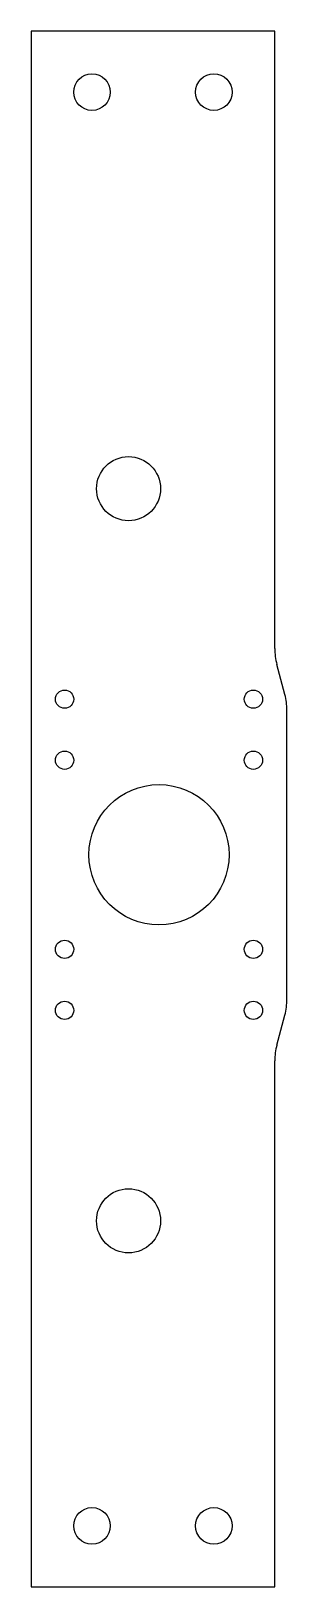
# Model space of a CAD drawing. Header units: millimetres. Extents: x -20 to 22, y -128 to 128.
import ezdxf

# ---------------------------------------------------------------- set-up
doc = ezdxf.new("R2010")
doc.units = ezdxf.units.MM

msp = doc.modelspace()

# ---------------------------------------------------------------- linework, layer by layer
at = {"color": 7, "linetype": 'Continuous', "lineweight": 25}
for p, q in [((20, 127.5), (-20, 127.5)), ((-20, 127.5), (-20, -127.5)), ((20, 26.28), (20, 127.5)), ((21.66, 18.77), (20.34, 23.69)), ((22, -31.18), (22, 16.18)), ((20.34, -38.69), (21.66, -33.77)), ((20, -127.5), (20, -41.28)), ((-20, -127.5), (20, -127.5))]:
    msp.add_line(p, q, dxfattribs=at)
for centre, radius in [((-10, 117.5), 3), ((10, 117.5), 3), ((-4, 52.5), 5.25), ((-14.5, 18), 1.5), ((16.5, 18), 1.5), ((-14.5, 8), 1.5), ((16.5, 8), 1.5), ((1, -7.5), 11.5), ((-14.5, -23), 1.5), ((16.5, -23), 1.5), ((-14.5, -33), 1.5), ((16.5, -33), 1.5), ((-4, -67.5), 5.25), ((-10, -117.5), 3), ((10, -117.5), 3)]:
    msp.add_circle(centre, radius, dxfattribs=at)
for centre, start, end in [((30, 26.28), 180, 195), ((12, 16.18), 0, 15), ((12, -31.18), 345, 0), ((30, -41.28), 165, 180)]:
    msp.add_arc(centre, 10, start, end, dxfattribs=at)

doc.saveas('drawing.dxf')
